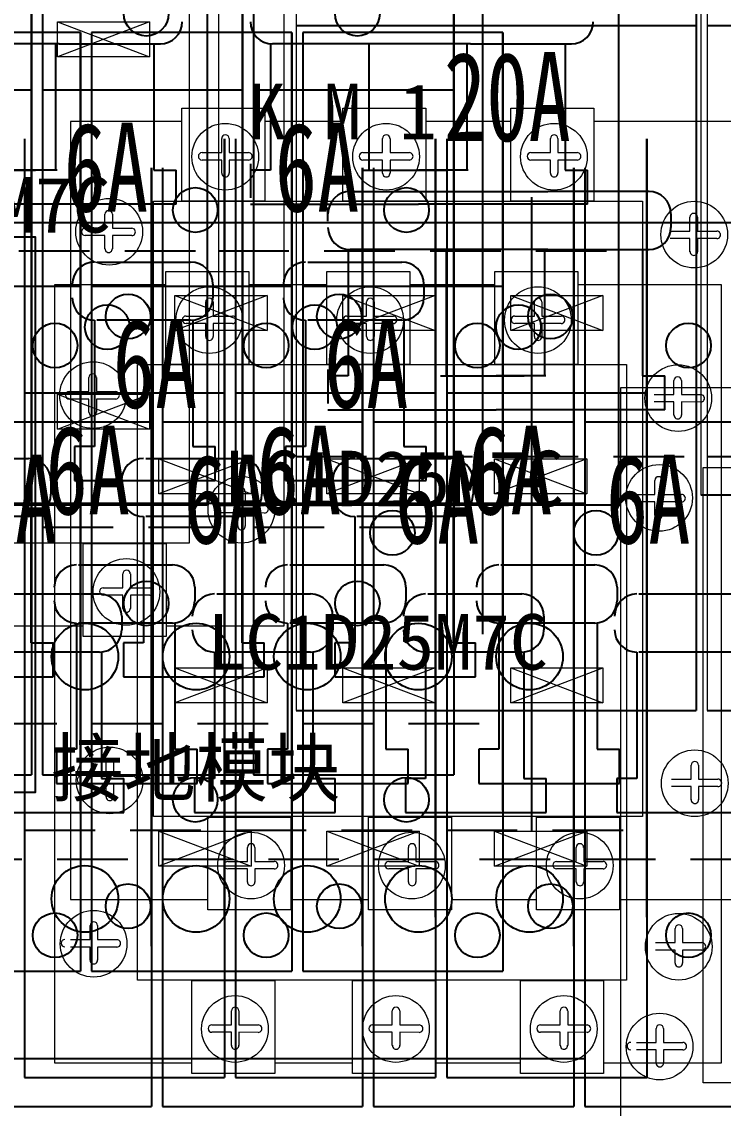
# Model space of a CAD drawing. Extents: x -21176 to 41123, y 80777 to 162275.
# Drawn here: x -17860.8 to -17797.6, y 81952.5 to 82050.2 of the extents above; entities that cross this region are included whole.
import ezdxf

# ---------------------------------------------------------------- set-up
doc = ezdxf.new("R2010")
doc.units = 0
doc.header["$MEASUREMENT"] = 0
doc.linetypes.add('HIDDEN', pattern=[9.525, 6.35, -3.175])
doc.layers.add('TEXT', color=2, linetype='Continuous')
doc.layers.add('细实线层', color=7, linetype='Continuous')
doc.styles.add('ST', font='', dxfattribs={"width": 0.8, "height": 300})
doc.styles.get('ST').set_extended_font_data('SimSun')

msp = doc.modelspace()

# ---------------------------------------------------------------- linework, layer by layer
at = {"color": 0, "lineweight": -2}
for p, q in [((-17844.051, 82091.215), (-17844.051, 82006.785)), ((-17807.051, 82091.215), (-17807.051, 82006.785)), ((-17800.07, 82072.714), (-17800.07, 81988.283)), ((-17819.259, 81995.128), (-17819.259, 82052.128)), ((-17814.839, 81977.464), (-17814.839, 82034.464)), ((-17271.046, 82032.147), (-18201.046, 82032.147))]:
    msp.add_line(p, q, dxfattribs=at)
at = {"linetype": 'Continuous'}
for p, q in [((-17859.881, 81996.936), (-17859.881, 82066.936)), ((-17840.881, 81996.936), (-17840.881, 82066.936)), ((-17821.881, 81996.936), (-17821.881, 82066.936)), ((-17855.46, 81979.272), (-17855.46, 82049.272)), ((-17836.46, 81979.272), (-17836.46, 82049.272)), ((-17817.46, 81979.272), (-17817.46, 82049.272)), ((-17842.506, 81969.691), (-17842.506, 82039.691)), ((-17823.506, 81969.691), (-17823.506, 82039.691)), ((-17804.506, 81969.691), (-17804.506, 82039.691)), ((-17849.083, 81967.078), (-17849.083, 82037.078)), ((-17830.083, 81967.078), (-17830.083, 82037.078)), ((-17811.083, 81967.078), (-17811.083, 82037.078))]:
    msp.add_line(p, q, dxfattribs=at)
for p, q in [((-17859.881, 82066.936), (-17859.881, 82046.936)), ((-17840.881, 82066.936), (-17840.881, 82046.936)), ((-17821.881, 82066.936), (-17821.881, 82046.936)), ((-17855.46, 82049.272), (-17855.46, 82029.272)), ((-17836.46, 82049.272), (-17836.46, 82029.272)), ((-17817.46, 82049.272), (-17817.46, 82029.272)), ((-17859.881, 82039.436), (-17859.881, 82046.436)), ((-17859.881, 82039.436), (-17859.881, 82046.436)), ((-17840.881, 82039.436), (-17840.881, 82046.436)), ((-17840.881, 82039.436), (-17840.881, 82046.436)), ((-17821.881, 82039.436), (-17821.881, 82046.436)), ((-17821.881, 82039.436), (-17821.881, 82046.436)), ((-17842.506, 82039.691), (-17842.506, 82019.691)), ((-17823.506, 82039.691), (-17823.506, 82019.691)), ((-17804.506, 82039.691), (-17804.506, 82019.691)), ((-17849.083, 82037.078), (-17849.083, 82017.078)), ((-17830.083, 82037.078), (-17830.083, 82017.078)), ((-17811.083, 82037.078), (-17811.083, 82017.078)), ((-17855.46, 82021.772), (-17855.46, 82028.772)), ((-17855.46, 82021.772), (-17855.46, 82028.772)), ((-17836.46, 82021.772), (-17836.46, 82028.772)), ((-17836.46, 82021.772), (-17836.46, 82028.772)), ((-17817.46, 82021.772), (-17817.46, 82028.772)), ((-17817.46, 82021.772), (-17817.46, 82028.772)), ((-17842.506, 82012.191), (-17842.506, 82019.191)), ((-17842.506, 82012.191), (-17842.506, 82019.191)), ((-17823.506, 82012.191), (-17823.506, 82019.191)), ((-17823.506, 82012.191), (-17823.506, 82019.191)), ((-17804.506, 82012.191), (-17804.506, 82019.191)), ((-17804.506, 82012.191), (-17804.506, 82019.191)), ((-17849.083, 82009.578), (-17849.083, 82016.578)), ((-17849.083, 82009.578), (-17849.083, 82016.578)), ((-17830.083, 82009.578), (-17830.083, 82016.578)), ((-17830.083, 82009.578), (-17830.083, 82016.578)), ((-17811.083, 82009.578), (-17811.083, 82016.578)), ((-17811.083, 82009.578), (-17811.083, 82016.578)), ((-17856.006, 82012.029), (-17856.006, 82008.965)), ((-17837.006, 82012.029), (-17837.006, 82008.965)), ((-17856.006, 82008.965), (-17843.348, 82008.965)), ((-17837.006, 82008.965), (-17824.348, 82008.965)), ((-17859.881, 82004.436), (-17859.881, 81997.436)), ((-17840.881, 82004.436), (-17840.881, 81997.436)), ((-17821.881, 82004.436), (-17821.881, 81997.436)), ((-17859.881, 81997.436), (-17859.881, 81982.5)), ((-17840.881, 81997.436), (-17840.881, 81982.5)), ((-17821.881, 81997.436), (-17821.881, 81982.5)), ((-17851.585, 81994.366), (-17851.585, 81991.301)), ((-17832.585, 81994.366), (-17832.585, 81991.301)), ((-17870.585, 81991.301), (-17857.928, 81991.301)), ((-17851.585, 81991.301), (-17838.928, 81991.301)), ((-17832.585, 81991.301), (-17819.928, 81991.301)), ((-17855.46, 81986.772), (-17855.46, 81979.772)), ((-17836.46, 81986.772), (-17836.46, 81979.772)), ((-17817.46, 81986.772), (-17817.46, 81979.772)), ((-17857.631, 81984.784), (-17857.631, 81981.72)), ((-17838.631, 81984.784), (-17838.631, 81981.72)), ((-17819.631, 81984.784), (-17819.631, 81981.72)), ((-17845.208, 81982.171), (-17845.208, 81979.107)), ((-17826.208, 81982.171), (-17826.208, 81979.107)), ((-17807.208, 81982.171), (-17807.208, 81979.107)), ((-17857.631, 81981.72), (-17844.973, 81981.72)), ((-17838.631, 81981.72), (-17825.973, 81981.72)), ((-17819.631, 81981.72), (-17806.973, 81981.72)), ((-17864.208, 81979.107), (-17851.55, 81979.107)), ((-17855.46, 81979.772), (-17855.46, 81964.837)), ((-17845.208, 81979.107), (-17832.55, 81979.107)), ((-17836.46, 81979.772), (-17836.46, 81964.837)), ((-17826.208, 81979.107), (-17813.55, 81979.107)), ((-17817.46, 81979.772), (-17817.46, 81964.837)), ((-17807.208, 81979.107), (-17794.55, 81979.107)), ((-17842.506, 81977.191), (-17842.506, 81970.191)), ((-17823.506, 81977.191), (-17823.506, 81970.191)), ((-17804.506, 81977.191), (-17804.506, 81970.191)), ((-17849.083, 81974.578), (-17849.083, 81967.578)), ((-17830.083, 81974.578), (-17830.083, 81967.578)), ((-17811.083, 81974.578), (-17811.083, 81967.578)), ((-17842.506, 81970.191), (-17842.506, 81955.256)), ((-17823.506, 81970.191), (-17823.506, 81955.256)), ((-17804.506, 81970.191), (-17804.506, 81955.256)), ((-17849.083, 81967.578), (-17849.083, 81952.642)), ((-17830.083, 81967.578), (-17830.083, 81952.642)), ((-17811.083, 81967.578), (-17811.083, 81952.642))]:
    msp.add_line(p, q)
at = {"color": 0, "linetype": 'Continuous'}
for p, q in [((-17859.881, 82066.936), (-17859.881, 81996.936)), ((-17858.881, 82066.936), (-17858.881, 81982.5)), ((-17840.881, 82066.936), (-17840.881, 81996.936)), ((-17839.881, 82066.936), (-17839.881, 81982.5)), ((-17821.881, 82066.936), (-17821.881, 81996.936)), ((-17836.07, 82049.886), (-17800.07, 82049.886)), ((-17799.07, 82049.886), (-17763.07, 82049.886)), ((-17855.46, 82049.272), (-17873.46, 82049.272)), ((-17855.46, 82036.272), (-17855.46, 82049.272)), ((-17855.46, 82036.272), (-17855.46, 82049.272)), ((-17855.46, 82049.272), (-17855.46, 81979.272)), ((-17854.46, 82049.272), (-17854.46, 81964.837)), ((-17836.46, 82049.272), (-17854.46, 82049.272)), ((-17836.46, 82036.272), (-17836.46, 82049.272)), ((-17836.46, 82036.272), (-17836.46, 82049.272)), ((-17836.46, 82049.272), (-17836.46, 81979.272)), ((-17835.46, 82049.272), (-17835.46, 81964.837)), ((-17817.46, 82049.272), (-17835.46, 82049.272)), ((-17817.46, 82036.272), (-17817.46, 82049.272)), ((-17817.46, 82036.272), (-17817.46, 82049.272)), ((-17817.46, 82049.272), (-17817.46, 81979.272)), ((-17877.881, 82044.108), (-17859.881, 82044.108)), ((-17858.881, 82044.108), (-17840.881, 82044.108)), ((-17839.881, 82044.108), (-17821.881, 82044.108)), ((-17860.506, 82039.691), (-17860.506, 81955.256)), ((-17842.506, 82026.691), (-17842.506, 82039.691)), ((-17842.506, 82026.691), (-17842.506, 82039.691)), ((-17842.506, 82039.691), (-17842.506, 81969.691)), ((-17841.506, 82039.691), (-17841.506, 81955.256)), ((-17823.506, 82026.691), (-17823.506, 82039.691)), ((-17823.506, 82026.691), (-17823.506, 82039.691)), ((-17823.506, 82039.691), (-17823.506, 81969.691)), ((-17822.506, 82039.691), (-17822.506, 81955.256)), ((-17804.506, 82026.691), (-17804.506, 82039.691)), ((-17804.506, 82026.691), (-17804.506, 82039.691)), ((-17804.506, 82039.691), (-17804.506, 81969.691)), ((-17849.083, 82024.078), (-17849.083, 82037.078)), ((-17849.083, 82024.078), (-17849.083, 82037.078)), ((-17849.083, 82037.078), (-17849.083, 81967.078)), ((-17848.083, 82037.078), (-17848.083, 81952.642)), ((-17830.083, 82024.078), (-17830.083, 82037.078)), ((-17830.083, 82024.078), (-17830.083, 82037.078)), ((-17830.083, 82037.078), (-17830.083, 81967.078)), ((-17829.083, 82037.078), (-17829.083, 81952.642)), ((-17811.083, 82024.078), (-17811.083, 82037.078)), ((-17811.083, 82024.078), (-17811.083, 82037.078)), ((-17811.083, 82037.078), (-17811.083, 81967.078)), ((-17810.083, 82037.078), (-17810.083, 81952.642)), ((-17873.46, 82026.445), (-17855.46, 82026.445)), ((-17854.46, 82026.445), (-17836.46, 82026.445)), ((-17835.46, 82026.445), (-17817.46, 82026.445)), ((-17860.506, 82016.863), (-17842.506, 82016.863)), ((-17841.506, 82016.863), (-17823.506, 82016.863)), ((-17822.506, 82016.863), (-17804.506, 82016.863)), ((-17867.083, 82014.25), (-17849.083, 82014.25)), ((-17848.083, 82014.25), (-17830.083, 82014.25)), ((-17829.083, 82014.25), (-17811.083, 82014.25)), ((-17810.083, 82014.25), (-17792.083, 82014.25)), ((-17799.634, 82007.682), (-17763.634, 82007.682)), ((-17880.051, 82006.785), (-17844.051, 82006.785)), ((-17843.051, 82006.785), (-17807.051, 82006.785)), ((-17836.07, 81988.283), (-17800.07, 81988.283)), ((-17799.07, 81988.283), (-17763.07, 81988.283)), ((-17877.881, 81982.5), (-17859.881, 81982.5)), ((-17858.881, 81982.5), (-17840.881, 81982.5)), ((-17839.881, 81982.5), (-17821.881, 81982.5)), ((-17873.46, 81964.837), (-17855.46, 81964.837)), ((-17854.46, 81964.837), (-17836.46, 81964.837)), ((-17835.46, 81964.837), (-17817.46, 81964.837)), ((-17860.506, 81955.256), (-17842.506, 81955.256)), ((-17841.506, 81955.256), (-17823.506, 81955.256)), ((-17822.506, 81955.256), (-17804.506, 81955.256)), ((-17867.083, 81952.642), (-17849.083, 81952.642)), ((-17848.083, 81952.642), (-17830.083, 81952.642)), ((-17829.083, 81952.642), (-17811.083, 81952.642)), ((-17810.083, 81952.642), (-17792.083, 81952.642))]:
    msp.add_line(p, q, dxfattribs=at)
at = {"lineweight": 0}
for p, q in [((-17857.545, 82050.233), (-17849.241, 82047.072)), ((-17849.241, 82050.233), (-17857.545, 82047.072)), ((-17846.965, 82025.619), (-17838.66, 82022.459)), ((-17838.66, 82025.619), (-17846.965, 82022.459)), ((-17831.859, 82025.619), (-17823.554, 82022.459)), ((-17823.554, 82025.619), (-17831.859, 82022.459)), ((-17816.752, 82025.619), (-17808.448, 82022.459)), ((-17808.448, 82025.619), (-17816.752, 82022.459)), ((-17857.545, 82016.733), (-17849.241, 82013.572)), ((-17857.545, 82013.572), (-17849.241, 82016.733)), ((-17848.406, 82010.917), (-17840.101, 82007.757)), ((-17840.101, 82010.917), (-17848.406, 82007.757)), ((-17833.3, 82010.917), (-17824.995, 82007.757)), ((-17824.995, 82010.917), (-17833.3, 82007.757)), ((-17818.194, 82010.917), (-17809.889, 82007.757)), ((-17809.889, 82010.917), (-17818.194, 82007.757)), ((-17846.965, 81992.119), (-17838.66, 81988.958)), ((-17838.66, 81992.119), (-17846.965, 81988.958)), ((-17831.859, 81992.119), (-17823.554, 81988.958)), ((-17823.554, 81992.119), (-17831.859, 81988.958)), ((-17816.752, 81992.119), (-17808.448, 81988.958)), ((-17816.752, 81988.958), (-17808.448, 81992.119)), ((-17848.406, 81977.417), (-17840.101, 81974.256)), ((-17840.101, 81977.417), (-17848.406, 81974.256)), ((-17833.3, 81977.417), (-17824.995, 81974.256)), ((-17824.995, 81977.417), (-17833.3, 81974.256)), ((-17818.194, 81977.417), (-17809.889, 81974.256)), ((-17818.194, 81974.256), (-17809.889, 81977.417))]:
    msp.add_line(p, q, dxfattribs=at)
at = {"color": 0}
for p, q in [((-17857.378, 82048.235), (-17875.176, 82048.235)), ((-17857.702, 82048.235), (-17857.702, 82036.879)), ((-17857.378, 82048.235), (-17848.277, 82048.235)), ((-17848.86, 82048.235), (-17848.86, 82036.879)), ((-17838.372, 82048.235), (-17838.372, 82036.879)), ((-17820.378, 82048.235), (-17838.176, 82048.235)), ((-17829.529, 82048.235), (-17829.529, 82036.879)), ((-17820.702, 82048.235), (-17820.702, 82036.879)), ((-17820.378, 82048.235), (-17811.277, 82048.235)), ((-17811.86, 82048.235), (-17811.86, 82036.879)), ((-17867.061, 82036.879), (-17859.507, 82036.879)), ((-17857.573, 82036.879), (-17862.051, 82036.879)), ((-17857.702, 82036.879), (-17859.507, 82036.879)), ((-17848.86, 82036.879), (-17846.849, 82036.879)), ((-17840.176, 82037.444), (-17840.176, 82034.379)), ((-17838.372, 82036.879), (-17840.176, 82036.879)), ((-17830.061, 82036.879), (-17822.507, 82036.879)), ((-17829.529, 82036.879), (-17825.051, 82036.879)), ((-17820.573, 82036.879), (-17825.051, 82036.879)), ((-17820.702, 82036.879), (-17822.507, 82036.879)), ((-17811.86, 82036.879), (-17809.849, 82036.879)), ((-17831.195, 82034.96), (-17813.396, 82034.96)), ((-17804.295, 82034.96), (-17813.396, 82034.96)), ((-17846.849, 82033.814), (-17862.051, 82033.814)), ((-17840.176, 82033.814), (-17825.051, 82033.814)), ((-17809.849, 82033.814), (-17825.051, 82033.814)), ((-17833.195, 82032.298), (-17833.195, 82033.525)), ((-17802.335, 82032.961), (-17802.335, 82031.733)), ((-17831.39, 82029.733), (-17831.39, 82018.377)), ((-17813.396, 82029.733), (-17831.195, 82029.733)), ((-17822.548, 82029.733), (-17822.548, 82018.377)), ((-17813.721, 82029.733), (-17813.721, 82018.377)), ((-17813.396, 82029.733), (-17804.295, 82029.733)), ((-17804.879, 82029.733), (-17804.879, 82018.377)), ((-17854.006, 82028.613), (-17845.554, 82028.613)), ((-17835.006, 82028.613), (-17826.554, 82028.613)), ((-17843.554, 82026.613), (-17843.554, 82025.385)), ((-17824.554, 82026.613), (-17824.554, 82025.385)), ((-17854.201, 82023.385), (-17854.201, 82012.029)), ((-17845.554, 82023.385), (-17854.006, 82023.385)), ((-17845.359, 82023.385), (-17845.359, 82012.029)), ((-17835.201, 82023.385), (-17835.201, 82012.029)), ((-17826.554, 82023.385), (-17835.006, 82023.385)), ((-17826.359, 82023.385), (-17826.359, 82012.029)), ((-17833.195, 82018.942), (-17833.195, 82015.878)), ((-17831.39, 82018.377), (-17833.195, 82018.377)), ((-17823.08, 82018.377), (-17815.525, 82018.377)), ((-17822.548, 82018.377), (-17818.07, 82018.377)), ((-17813.592, 82018.377), (-17818.07, 82018.377)), ((-17813.721, 82018.377), (-17815.525, 82018.377)), ((-17804.879, 82018.377), (-17802.868, 82018.377)), ((-17833.195, 82015.313), (-17818.07, 82015.313)), ((-17802.868, 82015.313), (-17818.07, 82015.313)), ((-17854.201, 82012.029), (-17856.006, 82012.029)), ((-17845.359, 82012.029), (-17843.348, 82012.029)), ((-17835.201, 82012.029), (-17837.006, 82012.029)), ((-17826.359, 82012.029), (-17824.348, 82012.029)), ((-17868.585, 82010.949), (-17860.134, 82010.949)), ((-17849.585, 82010.949), (-17841.134, 82010.949)), ((-17830.585, 82010.949), (-17822.134, 82010.949)), ((-17858.134, 82008.949), (-17858.134, 82007.722)), ((-17839.134, 82008.949), (-17839.134, 82007.722)), ((-17820.134, 82008.949), (-17820.134, 82007.722)), ((-17860.134, 82005.722), (-17868.585, 82005.722)), ((-17859.939, 82005.722), (-17859.939, 81994.366)), ((-17849.781, 82005.722), (-17849.781, 81994.366)), ((-17841.134, 82005.722), (-17849.585, 82005.722)), ((-17840.939, 82005.722), (-17840.939, 81994.366)), ((-17830.781, 82005.722), (-17830.781, 81994.366)), ((-17822.134, 82005.722), (-17830.585, 82005.722)), ((-17821.939, 82005.722), (-17821.939, 81994.366)), ((-17855.631, 82001.368), (-17847.18, 82001.368)), ((-17836.631, 82001.368), (-17828.18, 82001.368)), ((-17817.631, 82001.368), (-17809.18, 82001.368)), ((-17862.208, 81998.755), (-17853.757, 81998.755)), ((-17845.18, 81999.368), (-17845.18, 81998.14)), ((-17843.208, 81998.755), (-17834.757, 81998.755)), ((-17826.18, 81999.368), (-17826.18, 81998.14)), ((-17824.208, 81998.755), (-17815.757, 81998.755)), ((-17807.18, 81999.368), (-17807.18, 81998.14)), ((-17805.208, 81998.755), (-17796.757, 81998.755)), ((-17851.757, 81996.755), (-17851.757, 81995.527)), ((-17832.757, 81996.755), (-17832.757, 81995.527)), ((-17813.757, 81996.755), (-17813.757, 81995.527)), ((-17855.826, 81996.14), (-17855.826, 81984.784)), ((-17847.18, 81996.14), (-17855.631, 81996.14)), ((-17846.984, 81996.14), (-17846.984, 81984.784)), ((-17836.826, 81996.14), (-17836.826, 81984.784)), ((-17828.18, 81996.14), (-17836.631, 81996.14)), ((-17827.984, 81996.14), (-17827.984, 81984.784)), ((-17817.826, 81996.14), (-17817.826, 81984.784)), ((-17809.18, 81996.14), (-17817.631, 81996.14)), ((-17808.984, 81996.14), (-17808.984, 81984.784)), ((-17859.939, 81994.366), (-17857.928, 81994.366)), ((-17849.781, 81994.366), (-17851.585, 81994.366)), ((-17840.939, 81994.366), (-17838.928, 81994.366)), ((-17830.781, 81994.366), (-17832.585, 81994.366)), ((-17821.939, 81994.366), (-17819.928, 81994.366)), ((-17853.757, 81993.527), (-17862.208, 81993.527)), ((-17853.561, 81993.527), (-17853.561, 81982.171)), ((-17843.403, 81993.527), (-17843.403, 81982.171)), ((-17834.757, 81993.527), (-17843.208, 81993.527)), ((-17834.561, 81993.527), (-17834.561, 81982.171)), ((-17824.403, 81993.527), (-17824.403, 81982.171)), ((-17815.757, 81993.527), (-17824.208, 81993.527)), ((-17815.561, 81993.527), (-17815.561, 81982.171)), ((-17805.403, 81993.527), (-17805.403, 81982.171)), ((-17796.757, 81993.527), (-17805.208, 81993.527)), ((-17855.826, 81984.784), (-17857.631, 81984.784)), ((-17846.984, 81984.784), (-17844.973, 81984.784)), ((-17836.826, 81984.784), (-17838.631, 81984.784)), ((-17827.984, 81984.784), (-17825.973, 81984.784)), ((-17817.826, 81984.784), (-17819.631, 81984.784)), ((-17808.984, 81984.784), (-17806.973, 81984.784)), ((-17853.561, 81982.171), (-17851.55, 81982.171)), ((-17843.403, 81982.171), (-17845.208, 81982.171)), ((-17834.561, 81982.171), (-17832.55, 81982.171)), ((-17824.403, 81982.171), (-17826.208, 81982.171)), ((-17815.561, 81982.171), (-17813.55, 81982.171)), ((-17805.403, 81982.171), (-17807.208, 81982.171))]:
    msp.add_line(p, q, dxfattribs=at)
at = {"color": 0, "linetype": 'HIDDEN'}
for p, q in [((-17880.051, 82029.612), (-17844.051, 82029.612)), ((-17843.051, 82029.612), (-17807.051, 82029.612)), ((-17836.07, 82011.111), (-17800.07, 82011.111)), ((-17799.07, 82011.111), (-17763.07, 82011.111))]:
    msp.add_line(p, q, dxfattribs=at)
at = {"linetype": 'HIDDEN'}
for p, q in [((-17877.881, 82004.763), (-17859.881, 82004.763)), ((-17858.881, 82004.763), (-17840.881, 82004.763)), ((-17839.881, 82004.763), (-17821.881, 82004.763)), ((-17873.46, 81987.099), (-17855.46, 81987.099)), ((-17854.46, 81987.099), (-17836.46, 81987.099)), ((-17835.46, 81987.099), (-17817.46, 81987.099)), ((-17860.506, 81977.518), (-17842.506, 81977.518)), ((-17841.506, 81977.518), (-17823.506, 81977.518)), ((-17822.506, 81977.518), (-17804.506, 81977.518)), ((-17867.083, 81974.905), (-17849.083, 81974.905)), ((-17848.083, 81974.905), (-17830.083, 81974.905)), ((-17829.083, 81974.905), (-17811.083, 81974.905)), ((-17810.083, 81974.905), (-17792.083, 81974.905))]:
    msp.add_line(p, q, dxfattribs=at)
at = {"lineweight": 0}
for points in [[(-17847.754, 81995.882), (-17837.14, 81995.882), (-17837.14, 82065.882), (-17850.074, 82065.882)], [(-17846.333, 82041.268), (-17856.347, 82041.268), (-17856.347, 81971.268), (-17844.013, 81971.268)], [(-17831.859, 82041.268), (-17838.863, 82041.268)], [(-17816.751, 82041.268), (-17824.389, 82041.268)], [(-17806.961, 81971.268), (-17796.347, 81971.268), (-17796.347, 82041.268), (-17809.281, 82041.268)], [(-17842.756, 82038.463), (-17842.756, 82039.726)], [(-17842.088, 82039.726), (-17842.084, 82039.726), (-17842.084, 82038.463)], [(-17828.282, 82038.463), (-17828.282, 82039.726)], [(-17827.614, 82039.726), (-17827.61, 82039.726), (-17827.61, 82038.463)], [(-17813.174, 82038.463), (-17813.174, 82039.726)], [(-17812.506, 82039.726), (-17812.502, 82039.726), (-17812.502, 82038.463)], [(-17844.524, 82038.463), (-17842.756, 82038.463)], [(-17842.756, 82037.794), (-17844.524, 82037.795)], [(-17842.752, 82036.608), (-17842.756, 82036.608), (-17842.756, 82037.794)], [(-17842.084, 82038.463), (-17840.344, 82038.463), (-17840.344, 82038.459)], [(-17840.344, 82037.791), (-17842.084, 82037.793)], [(-17842.084, 82037.793), (-17842.084, 82036.608)], [(-17830.05, 82038.463), (-17828.282, 82038.463)], [(-17828.282, 82037.794), (-17830.05, 82037.795)], [(-17828.278, 82036.608), (-17828.282, 82036.608), (-17828.282, 82037.794)], [(-17827.61, 82038.463), (-17825.869, 82038.463), (-17825.869, 82038.459)], [(-17825.869, 82037.791), (-17827.61, 82037.793)], [(-17827.61, 82037.793), (-17827.61, 82036.608)], [(-17814.942, 82038.463), (-17813.174, 82038.463)], [(-17813.174, 82037.794), (-17814.942, 82037.795)], [(-17813.17, 82036.608), (-17813.174, 82036.608), (-17813.174, 82037.794)], [(-17812.502, 82038.463), (-17810.762, 82038.463), (-17810.762, 82038.459)], [(-17810.762, 82037.791), (-17812.502, 82037.793)], [(-17812.502, 82037.793), (-17812.502, 82036.608)], [(-17853.264, 82031.664), (-17853.264, 82032.927)], [(-17852.596, 82032.927), (-17852.592, 82032.927), (-17852.592, 82031.664)], [(-17800.619, 82031.4), (-17800.619, 82032.663)], [(-17799.952, 82032.663), (-17799.948, 82032.663), (-17799.948, 82031.4)], [(-17855.032, 82031.664), (-17853.264, 82031.664)], [(-17853.264, 82030.994), (-17855.032, 82030.996)], [(-17853.26, 82029.809), (-17853.264, 82029.809), (-17853.264, 82030.994)], [(-17852.592, 82031.664), (-17850.852, 82031.664), (-17850.852, 82031.66)], [(-17850.852, 82030.992), (-17852.592, 82030.994)], [(-17852.592, 82030.994), (-17852.592, 82029.809)], [(-17802.388, 82031.4), (-17800.619, 82031.4)], [(-17799.948, 82031.4), (-17798.207, 82031.4), (-17798.207, 82031.396)], [(-17800.619, 82030.731), (-17802.388, 82030.732)], [(-17800.616, 82029.545), (-17800.619, 82029.545), (-17800.619, 82030.731)], [(-17798.207, 82030.728), (-17799.948, 82030.73)], [(-17799.948, 82030.73), (-17799.948, 82029.545)], [(-17847.774, 82026.566), (-17857.788, 82026.566), (-17857.788, 81956.566), (-17845.455, 81956.566)], [(-17833.3, 82026.566), (-17840.304, 82026.566)], [(-17818.192, 82026.566), (-17825.83, 82026.566)], [(-17808.403, 81956.566), (-17797.788, 81956.566), (-17797.788, 82026.566), (-17810.722, 82026.566)], [(-17844.197, 82023.761), (-17844.197, 82025.024)], [(-17843.529, 82025.024), (-17843.525, 82025.024), (-17843.525, 82023.761)], [(-17829.723, 82023.761), (-17829.723, 82025.024)], [(-17829.055, 82025.024), (-17829.051, 82025.024), (-17829.051, 82023.761)], [(-17814.615, 82023.761), (-17814.615, 82025.024)], [(-17813.947, 82025.024), (-17813.943, 82025.024), (-17813.943, 82023.761)], [(-17845.966, 82023.761), (-17844.197, 82023.761)], [(-17844.197, 82023.092), (-17845.966, 82023.093)], [(-17844.193, 82021.906), (-17844.197, 82021.906), (-17844.197, 82023.092)], [(-17843.525, 82023.761), (-17841.785, 82023.761), (-17841.785, 82023.757)], [(-17841.785, 82023.089), (-17843.525, 82023.091)], [(-17843.525, 82023.091), (-17843.525, 82021.906)], [(-17831.491, 82023.761), (-17829.723, 82023.761)], [(-17829.723, 82023.092), (-17831.491, 82023.093)], [(-17829.719, 82021.906), (-17829.723, 82021.906), (-17829.723, 82023.092)], [(-17829.051, 82023.761), (-17827.31, 82023.761), (-17827.31, 82023.757)], [(-17827.31, 82023.089), (-17829.051, 82023.091)], [(-17829.051, 82023.091), (-17829.051, 82021.906)], [(-17816.383, 82023.761), (-17814.615, 82023.761)], [(-17814.615, 82023.092), (-17816.383, 82023.093)], [(-17814.611, 82021.906), (-17814.615, 82021.906), (-17814.615, 82023.092)], [(-17813.943, 82023.761), (-17812.203, 82023.761), (-17812.203, 82023.757)], [(-17812.203, 82023.089), (-17813.943, 82023.091)], [(-17813.943, 82023.091), (-17813.943, 82021.906)], [(-17854.705, 82016.962), (-17854.705, 82018.225)], [(-17854.037, 82018.225), (-17854.033, 82018.225), (-17854.033, 82016.962)], [(-17796.848, 82017.315), (-17806.862, 82017.315), (-17806.862, 81947.315), (-17794.529, 81947.315)], [(-17802.061, 82016.698), (-17802.061, 82017.961)], [(-17801.393, 82017.961), (-17801.389, 82017.961), (-17801.389, 82016.698)], [(-17856.474, 82016.962), (-17854.705, 82016.962)], [(-17854.705, 82016.292), (-17856.474, 82016.294)], [(-17854.701, 82015.107), (-17854.705, 82015.107), (-17854.705, 82016.292)], [(-17854.033, 82016.962), (-17852.293, 82016.962), (-17852.293, 82016.958)], [(-17852.293, 82016.29), (-17854.033, 82016.292)], [(-17854.033, 82016.292), (-17854.033, 82015.107)], [(-17803.829, 82016.698), (-17802.061, 82016.698)], [(-17801.389, 82016.698), (-17799.648, 82016.698), (-17799.648, 82016.694)], [(-17802.061, 82016.029), (-17803.829, 82016.03)], [(-17802.057, 82014.843), (-17802.061, 82014.843), (-17802.061, 82016.029)], [(-17799.648, 82016.026), (-17801.389, 82016.028)], [(-17801.389, 82016.028), (-17801.389, 82014.843)], [(-17803.779, 82007.711), (-17803.779, 82008.974)], [(-17803.112, 82008.974), (-17803.108, 82008.974), (-17803.108, 82007.711)], [(-17841.304, 82006.711), (-17841.304, 82007.974)], [(-17840.636, 82007.974), (-17840.632, 82007.974), (-17840.632, 82006.711)], [(-17805.548, 82007.711), (-17803.779, 82007.711)], [(-17803.108, 82007.711), (-17801.367, 82007.711), (-17801.367, 82007.707)], [(-17843.073, 82006.711), (-17841.304, 82006.711)], [(-17840.632, 82006.711), (-17838.892, 82006.711), (-17838.892, 82006.707)], [(-17803.779, 82007.041), (-17805.548, 82007.043)], [(-17803.775, 82005.856), (-17803.779, 82005.856), (-17803.779, 82007.041)], [(-17801.367, 82007.039), (-17803.108, 82007.041)], [(-17803.108, 82007.041), (-17803.108, 82005.856)], [(-17841.304, 82006.041), (-17843.073, 82006.043)], [(-17841.3, 82004.856), (-17841.304, 82004.856), (-17841.304, 82006.041)], [(-17838.892, 82006.039), (-17840.632, 82006.041)], [(-17840.632, 82006.041), (-17840.632, 82004.856)], [(-17851.647, 81999.308), (-17851.647, 82000.571)], [(-17850.979, 82000.571), (-17850.975, 82000.571), (-17850.975, 81999.308)], [(-17853.416, 81999.308), (-17851.647, 81999.308)], [(-17851.647, 81998.639), (-17853.416, 81998.641)], [(-17851.643, 81997.454), (-17851.647, 81997.454), (-17851.647, 81998.639)], [(-17850.975, 81999.308), (-17849.235, 81999.308), (-17849.235, 81999.305)], [(-17849.235, 81998.637), (-17850.975, 81998.638)], [(-17850.975, 81998.638), (-17850.975, 81997.454)], [(-17862.862, 81995.882), (-17855.224, 81995.882)], [(-17853.156, 81982.361), (-17853.156, 81983.624)], [(-17852.488, 81983.624), (-17852.484, 81983.624), (-17852.484, 81982.361)], [(-17800.511, 81982.097), (-17800.511, 81983.36)], [(-17799.843, 81983.36), (-17799.839, 81983.36), (-17799.839, 81982.097)], [(-17854.924, 81982.361), (-17853.156, 81982.361)], [(-17852.484, 81982.361), (-17850.743, 81982.361), (-17850.743, 81982.357)], [(-17802.28, 81982.097), (-17800.511, 81982.097)], [(-17799.839, 81982.097), (-17798.099, 81982.097), (-17798.099, 81982.093)], [(-17853.156, 81981.691), (-17854.924, 81981.693)], [(-17853.152, 81980.506), (-17853.156, 81980.506), (-17853.156, 81981.691)], [(-17850.743, 81981.689), (-17852.484, 81981.691)], [(-17852.484, 81981.691), (-17852.484, 81980.506)], [(-17800.511, 81981.428), (-17802.28, 81981.429)], [(-17800.507, 81980.242), (-17800.511, 81980.242), (-17800.511, 81981.428)], [(-17798.099, 81981.425), (-17799.839, 81981.427)], [(-17799.839, 81981.427), (-17799.839, 81980.242)], [(-17840.436, 81974.695), (-17840.436, 81975.958)], [(-17839.769, 81975.958), (-17839.765, 81975.958), (-17839.765, 81974.695)], [(-17825.962, 81974.695), (-17825.962, 81975.958)], [(-17825.294, 81975.958), (-17825.29, 81975.958), (-17825.29, 81974.695)], [(-17810.854, 81974.695), (-17810.854, 81975.958)], [(-17810.186, 81975.958), (-17810.182, 81975.958), (-17810.182, 81974.695)], [(-17842.205, 81974.695), (-17840.436, 81974.695)], [(-17839.765, 81974.695), (-17838.024, 81974.695), (-17838.024, 81974.691)], [(-17827.73, 81974.695), (-17825.962, 81974.695)], [(-17825.29, 81974.695), (-17823.55, 81974.695), (-17823.55, 81974.691)], [(-17812.623, 81974.695), (-17810.854, 81974.695)], [(-17810.182, 81974.695), (-17808.442, 81974.695), (-17808.442, 81974.691)], [(-17840.436, 81974.025), (-17842.205, 81974.027)], [(-17840.432, 81972.84), (-17840.436, 81972.84), (-17840.436, 81974.025)], [(-17838.024, 81974.023), (-17839.765, 81974.025)], [(-17839.765, 81974.025), (-17839.765, 81972.84)], [(-17825.962, 81974.025), (-17827.73, 81974.027)], [(-17825.958, 81972.84), (-17825.962, 81972.84), (-17825.962, 81974.025)], [(-17823.55, 81974.023), (-17825.29, 81974.025)], [(-17825.29, 81974.025), (-17825.29, 81972.84)], [(-17810.854, 81974.025), (-17812.623, 81974.027)], [(-17810.85, 81972.84), (-17810.854, 81972.84), (-17810.854, 81974.025)], [(-17808.442, 81974.023), (-17810.182, 81974.025)], [(-17810.182, 81974.025), (-17810.182, 81972.84)], [(-17836.544, 81971.268), (-17829.539, 81971.268)], [(-17822.069, 81971.268), (-17814.431, 81971.268)], [(-17854.597, 81967.659), (-17854.597, 81968.922)], [(-17853.929, 81968.922), (-17853.925, 81968.922), (-17853.925, 81967.659)], [(-17801.952, 81967.395), (-17801.952, 81968.658)], [(-17801.285, 81968.658), (-17801.281, 81968.658), (-17801.281, 81967.395)], [(-17856.365, 81967.659), (-17854.597, 81967.659)], [(-17853.925, 81967.659), (-17852.185, 81967.659), (-17852.185, 81967.655)], [(-17803.721, 81967.395), (-17801.952, 81967.395)], [(-17801.281, 81967.395), (-17799.54, 81967.395), (-17799.54, 81967.391)], [(-17854.597, 81966.989), (-17856.365, 81966.991)], [(-17854.593, 81965.804), (-17854.597, 81965.804), (-17854.597, 81966.989)], [(-17852.185, 81966.987), (-17853.925, 81966.989)], [(-17853.925, 81966.989), (-17853.925, 81965.804)], [(-17801.952, 81966.726), (-17803.721, 81966.727)], [(-17801.948, 81965.54), (-17801.952, 81965.54), (-17801.952, 81966.726)], [(-17799.54, 81966.723), (-17801.281, 81966.725)], [(-17801.281, 81966.725), (-17801.281, 81965.54)], [(-17841.878, 81959.993), (-17841.878, 81961.256)], [(-17841.21, 81961.256), (-17841.206, 81961.256), (-17841.206, 81959.993)], [(-17827.403, 81959.993), (-17827.403, 81961.256)], [(-17826.735, 81961.256), (-17826.731, 81961.256), (-17826.731, 81959.993)], [(-17812.295, 81959.993), (-17812.295, 81961.256)], [(-17811.628, 81961.256), (-17811.624, 81961.256), (-17811.624, 81959.993)], [(-17843.646, 81959.993), (-17841.878, 81959.993)], [(-17841.206, 81959.993), (-17839.465, 81959.993), (-17839.465, 81959.989)], [(-17829.172, 81959.993), (-17827.403, 81959.993)], [(-17826.731, 81959.993), (-17824.991, 81959.993), (-17824.991, 81959.989)], [(-17814.064, 81959.993), (-17812.295, 81959.993)], [(-17811.624, 81959.993), (-17809.883, 81959.993), (-17809.883, 81959.989)], [(-17803.671, 81958.408), (-17803.671, 81959.671)], [(-17803.003, 81959.671), (-17802.999, 81959.671), (-17802.999, 81958.408)], [(-17841.878, 81959.323), (-17843.646, 81959.325)], [(-17841.874, 81958.138), (-17841.878, 81958.138), (-17841.878, 81959.323)], [(-17839.465, 81959.321), (-17841.206, 81959.323)], [(-17841.206, 81959.323), (-17841.206, 81958.138)], [(-17827.403, 81959.323), (-17829.172, 81959.325)], [(-17827.399, 81958.138), (-17827.403, 81958.138), (-17827.403, 81959.323)], [(-17824.991, 81959.321), (-17826.731, 81959.323)], [(-17826.731, 81959.323), (-17826.731, 81958.138)], [(-17812.295, 81959.323), (-17814.064, 81959.325)], [(-17812.291, 81958.138), (-17812.295, 81958.138), (-17812.295, 81959.323)], [(-17809.883, 81959.321), (-17811.624, 81959.323)], [(-17811.624, 81959.323), (-17811.624, 81958.138)], [(-17805.439, 81958.408), (-17803.671, 81958.408)], [(-17803.671, 81957.738), (-17805.439, 81957.74)], [(-17803.667, 81956.553), (-17803.671, 81956.553), (-17803.671, 81957.738)], [(-17802.999, 81958.408), (-17801.259, 81958.408), (-17801.259, 81958.404)], [(-17801.259, 81957.736), (-17802.999, 81957.738)], [(-17802.999, 81957.738), (-17802.999, 81956.553)], [(-17837.985, 81956.566), (-17830.98, 81956.566)], [(-17823.51, 81956.566), (-17815.872, 81956.566)]]:
    msp.add_lwpolyline(points, dxfattribs=at)
for points in [[(-17889.696, 82058.711), (-17845.691, 82058.711), (-17845.691, 82003.34), (-17889.696, 82003.34)], [(-17857.545, 82050.233), (-17849.241, 82050.233), (-17849.241, 82047.072), (-17857.545, 82047.072)], [(-17846.333, 82042.459), (-17838.863, 82042.459), (-17838.863, 82034.097), (-17846.333, 82034.097)], [(-17831.859, 82042.459), (-17824.389, 82042.459), (-17824.389, 82034.097), (-17831.859, 82034.097)], [(-17816.751, 82042.459), (-17809.281, 82042.459), (-17809.281, 82034.097), (-17816.751, 82034.097)], [(-17848.903, 82034.097), (-17804.898, 82034.097), (-17804.898, 81978.726), (-17848.903, 81978.726)], [(-17847.774, 82027.757), (-17840.304, 82027.757), (-17840.304, 82019.395), (-17847.774, 82019.395)], [(-17833.3, 82027.757), (-17825.83, 82027.757), (-17825.83, 82019.395), (-17833.3, 82019.395)], [(-17818.192, 82027.757), (-17810.722, 82027.757), (-17810.722, 82019.395), (-17818.192, 82019.395)], [(-17846.965, 82025.619), (-17838.66, 82025.619), (-17838.66, 82022.459), (-17846.965, 82022.459)], [(-17831.859, 82025.619), (-17823.554, 82025.619), (-17823.554, 82022.459), (-17831.859, 82022.459)], [(-17816.752, 82025.619), (-17808.448, 82025.619), (-17808.448, 82022.459), (-17816.752, 82022.459)], [(-17850.344, 82019.395), (-17806.339, 82019.395), (-17806.339, 81964.024), (-17850.344, 81964.024)], [(-17857.545, 82016.733), (-17849.241, 82016.733), (-17849.241, 82013.572), (-17857.545, 82013.572)], [(-17848.406, 82010.917), (-17840.101, 82010.917), (-17840.101, 82007.757), (-17848.406, 82007.757)], [(-17833.3, 82010.917), (-17824.995, 82010.917), (-17824.995, 82007.757), (-17833.3, 82007.757)], [(-17818.194, 82010.917), (-17809.889, 82010.917), (-17809.889, 82007.757), (-17818.194, 82007.757)], [(-17799.418, 82010.144), (-17755.413, 82010.144), (-17755.413, 81954.773), (-17799.418, 81954.773)], [(-17855.224, 82003.304), (-17847.754, 82003.304), (-17847.754, 81994.942), (-17855.224, 81994.942)], [(-17846.965, 81992.119), (-17838.66, 81992.119), (-17838.66, 81988.958), (-17846.965, 81988.958)], [(-17831.859, 81992.119), (-17823.554, 81992.119), (-17823.554, 81988.958), (-17831.859, 81988.958)], [(-17816.752, 81992.119), (-17808.448, 81992.119), (-17808.448, 81988.958), (-17816.752, 81988.958)], [(-17844.013, 81978.69), (-17836.544, 81978.69), (-17836.544, 81970.329), (-17844.013, 81970.329)], [(-17829.539, 81978.69), (-17822.069, 81978.69), (-17822.069, 81970.329), (-17829.539, 81970.329)], [(-17814.431, 81978.69), (-17806.961, 81978.69), (-17806.961, 81970.329), (-17814.431, 81970.329)], [(-17848.406, 81977.417), (-17840.101, 81977.417), (-17840.101, 81974.256), (-17848.406, 81974.256)], [(-17833.3, 81977.417), (-17824.995, 81977.417), (-17824.995, 81974.256), (-17833.3, 81974.256)], [(-17818.194, 81977.417), (-17809.889, 81977.417), (-17809.889, 81974.256), (-17818.194, 81974.256)], [(-17845.455, 81963.988), (-17837.985, 81963.988), (-17837.985, 81955.627), (-17845.455, 81955.627)], [(-17830.98, 81963.988), (-17823.51, 81963.988), (-17823.51, 81955.627), (-17830.98, 81955.627)], [(-17815.872, 81963.988), (-17808.403, 81963.988), (-17808.403, 81955.627), (-17815.872, 81955.627)]]:
    msp.add_lwpolyline(points, close=True, dxfattribs=at)
for points in [[(-17919.553, 82030.884), (-17859.553, 82030.884), (-17859.553, 81980.884), (-17919.553, 81980.884)], [(-17870.069, 82006.931), (-17810.069, 82006.931), (-17810.069, 81956.931), (-17870.069, 81956.931)]]:
    msp.add_lwpolyline(points, close=True)
at = {"color": 0, "linetype": 'Continuous'}
for centre in [(-17849.55, 82050.961), (-17830.55, 82050.961), (-17845.13, 82033.298), (-17826.13, 82033.298), (-17851.175, 82023.717), (-17832.175, 82023.717), (-17813.175, 82023.717), (-17853.051, 82022.759), (-17834.382, 82022.759), (-17816.051, 82022.759), (-17857.752, 82021.104), (-17838.752, 82021.104), (-17819.752, 82021.104), (-17800.752, 82021.104), (-17827.4, 82004.257), (-17809.07, 82004.257), (-17849.55, 81997.91), (-17830.55, 81997.91), (-17845.13, 81980.246), (-17826.13, 81980.246), (-17851.175, 81970.665), (-17832.175, 81970.665), (-17813.175, 81970.665), (-17857.752, 81968.052), (-17838.752, 81968.052), (-17819.752, 81968.052), (-17800.752, 81968.052)]:
    msp.add_circle(centre, 2.01, dxfattribs=at)
at = {"lineweight": 0}
for centre in [(-17842.438, 82038.092), (-17827.964, 82038.092), (-17812.856, 82038.092), (-17852.882, 82031.344), (-17800.238, 82031.081), (-17843.879, 82023.39), (-17829.405, 82023.39), (-17814.297, 82023.39), (-17854.323, 82016.642), (-17801.679, 82016.379), (-17803.397, 82007.392), (-17840.986, 82006.34), (-17851.329, 81998.937), (-17852.838, 81981.99), (-17800.193, 81981.726), (-17840.118, 81974.324), (-17825.644, 81974.324), (-17810.536, 81974.324), (-17854.279, 81967.288), (-17801.635, 81967.024), (-17841.56, 81959.622), (-17827.085, 81959.622), (-17811.977, 81959.622), (-17803.353, 81958.037)]:
    msp.add_circle(centre, 3, dxfattribs=at)
for centre in [(-17855.059, 81993.123), (-17845.059, 81993.123), (-17835.059, 81993.123), (-17825.059, 81993.123), (-17815.059, 81993.123), (-17855.059, 81971.325), (-17845.059, 81971.325), (-17835.059, 81971.325), (-17825.059, 81971.325), (-17815.059, 81971.325)]:
    msp.add_circle(centre, 3)
at = {"color": 0}
for centre, start, end in [((-17848.316, 82050.235), 270, 0), ((-17838.176, 82050.235), 180, 270), ((-17811.316, 82050.235), 270, 0), ((-17831.195, 82032.96), 90, 180), ((-17804.335, 82032.961), 0, 90), ((-17831.195, 82031.733), 180, 270), ((-17804.335, 82031.733), 270, 0), ((-17854.201, 82026.613), 90, 180), ((-17845.554, 82026.613), 0, 90), ((-17835.201, 82026.613), 90, 180), ((-17826.554, 82026.613), 0, 90), ((-17854.201, 82025.385), 180, 270), ((-17845.554, 82025.385), 270, 0), ((-17835.201, 82025.385), 180, 270), ((-17826.554, 82025.385), 270, 0), ((-17860.134, 82008.949), 0, 90), ((-17849.781, 82008.949), 90, 180), ((-17841.134, 82008.949), 0, 90), ((-17830.781, 82008.949), 90, 180), ((-17822.134, 82008.949), 0, 90), ((-17860.134, 82007.722), 270, 0), ((-17849.781, 82007.722), 180, 270), ((-17841.134, 82007.722), 270, 0), ((-17830.781, 82007.722), 180, 270), ((-17822.134, 82007.722), 270, 0), ((-17855.826, 81999.368), 90, 180), ((-17847.18, 81999.368), 0, 90), ((-17836.826, 81999.368), 90, 180), ((-17828.18, 81999.368), 0, 90), ((-17817.826, 81999.368), 90, 180), ((-17809.18, 81999.368), 0, 90), ((-17853.757, 81996.755), 0, 90), ((-17843.403, 81996.755), 90, 180), ((-17834.757, 81996.755), 0, 90), ((-17824.403, 81996.755), 90, 180), ((-17815.757, 81996.755), 0, 90), ((-17805.403, 81996.755), 90, 180), ((-17855.826, 81998.14), 180, 270), ((-17847.18, 81998.14), 270, 0), ((-17836.826, 81998.14), 180, 270), ((-17828.18, 81998.14), 270, 0), ((-17817.826, 81998.14), 180, 270), ((-17809.18, 81998.14), 270, 0), ((-17853.757, 81995.527), 270, 0), ((-17843.403, 81995.527), 180, 270), ((-17834.757, 81995.527), 270, 0), ((-17824.403, 81995.527), 180, 270), ((-17815.757, 81995.527), 270, 0), ((-17805.403, 81995.527), 180, 270)]:
    msp.add_arc(centre, 2, start, end, dxfattribs=at)
at = {"lineweight": 0}
for centre, radius, start, end in [((-17842.422, 82039.726), 0.334, 0, 180), ((-17827.948, 82039.726), 0.334, 0, 180), ((-17812.84, 82039.726), 0.334, 0, 180), ((-17844.524, 82038.129), 0.334, 90, 270), ((-17840.344, 82038.125), 0.334, 269.89106, 90), ((-17830.05, 82038.129), 0.334, 90, 270), ((-17825.869, 82038.125), 0.334, 269.89106, 90), ((-17814.942, 82038.129), 0.334, 90, 270), ((-17810.762, 82038.125), 0.334, 269.89106, 90), ((-17842.438, 82038.092), 1.5, 257.76427, 257.93591), ((-17842.418, 82036.608), 0.334, 177.13099, 4.40977), ((-17842.438, 82038.092), 1.5, 283.60485, 283.64369), ((-17827.964, 82038.092), 1.5, 257.76427, 257.93591), ((-17827.944, 82036.608), 0.334, 177.13099, 4.40977), ((-17827.964, 82038.092), 1.5, 283.60485, 283.64369), ((-17812.856, 82038.092), 1.5, 257.76427, 257.93591), ((-17812.836, 82036.608), 0.334, 177.13099, 4.40977), ((-17812.856, 82038.092), 1.5, 283.60485, 283.64369), ((-17852.93, 82032.927), 0.334, 0, 180), ((-17800.286, 82032.663), 0.334, 0, 180), ((-17855.032, 82031.33), 0.334, 90, 270), ((-17850.852, 82031.326), 0.334, 269.89106, 90), ((-17798.207, 82031.062), 0.334, 269.89106, 90), ((-17852.946, 82031.293), 1.5, 257.76427, 257.93591), ((-17852.926, 82029.809), 0.334, 177.13099, 4.40977), ((-17852.946, 82031.293), 1.5, 283.60485, 283.64369), ((-17800.302, 82031.029), 1.5, 257.76427, 257.93591), ((-17800.282, 82029.545), 0.334, 177.13099, 4.40977), ((-17800.302, 82031.029), 1.5, 283.60485, 283.64369), ((-17843.863, 82025.024), 0.334, 0, 180), ((-17829.389, 82025.024), 0.334, 0, 180), ((-17814.281, 82025.024), 0.334, 0, 180), ((-17845.966, 82023.427), 0.334, 90, 270), ((-17841.785, 82023.423), 0.334, 269.89106, 90), ((-17831.491, 82023.427), 0.334, 90, 270), ((-17827.31, 82023.423), 0.334, 269.89106, 90), ((-17816.383, 82023.427), 0.334, 90, 270), ((-17812.203, 82023.423), 0.334, 269.89106, 90), ((-17843.879, 82023.39), 1.5, 257.76427, 257.93591), ((-17843.859, 82021.906), 0.334, 177.13099, 4.40977), ((-17843.879, 82023.39), 1.5, 283.60485, 283.64369), ((-17829.405, 82023.39), 1.5, 257.76427, 257.93591), ((-17829.385, 82021.906), 0.334, 177.13099, 4.40977), ((-17829.405, 82023.39), 1.5, 283.60485, 283.64369), ((-17814.297, 82023.39), 1.5, 257.76427, 257.93591), ((-17814.277, 82021.906), 0.334, 177.13099, 4.40977), ((-17814.297, 82023.39), 1.5, 283.60485, 283.64369), ((-17854.371, 82018.225), 0.334, 0, 180), ((-17801.727, 82017.961), 0.334, 0, 180), ((-17856.474, 82016.628), 0.334, 90, 270), ((-17852.293, 82016.624), 0.334, 269.89106, 90), ((-17799.648, 82016.36), 0.334, 269.89106, 90), ((-17854.387, 82016.591), 1.5, 257.76427, 257.93591), ((-17854.367, 82015.107), 0.334, 177.13099, 4.40977), ((-17854.387, 82016.591), 1.5, 283.60485, 283.64369), ((-17801.743, 82016.327), 1.5, 257.76427, 257.93591), ((-17801.723, 82014.843), 0.334, 177.13099, 4.40977), ((-17801.743, 82016.327), 1.5, 283.60485, 283.64369), ((-17803.445, 82008.974), 0.334, 0, 180), ((-17840.97, 82007.974), 0.334, 0, 180), ((-17805.548, 82007.377), 0.334, 90, 270), ((-17801.367, 82007.373), 0.334, 269.89106, 90), ((-17838.892, 82006.373), 0.334, 269.89106, 90), ((-17803.461, 82007.34), 1.5, 257.76427, 257.93591), ((-17803.441, 82005.856), 0.334, 177.13099, 4.40977), ((-17803.461, 82007.34), 1.5, 283.60485, 283.64369), ((-17840.986, 82006.34), 1.5, 257.76427, 257.93591), ((-17840.966, 82004.856), 0.334, 177.13099, 4.40977), ((-17840.986, 82006.34), 1.5, 283.60485, 283.64369), ((-17851.313, 82000.571), 0.334, 0, 180), ((-17853.416, 81998.975), 0.334, 90, 270), ((-17849.235, 81998.971), 0.334, 269.89106, 90), ((-17851.329, 81998.937), 1.5, 257.76427, 257.93591), ((-17851.309, 81997.454), 0.334, 177.13099, 4.40977), ((-17851.329, 81998.937), 1.5, 283.60485, 283.64369), ((-17852.822, 81983.624), 0.334, 0, 180), ((-17800.177, 81983.36), 0.334, 0, 180), ((-17855.433, 81982.039), 0.334, 90, 270), ((-17850.743, 81982.023), 0.334, 269.89106, 90), ((-17798.099, 81981.759), 0.334, 269.89106, 90), ((-17852.838, 81981.99), 1.5, 257.76427, 257.93591), ((-17852.818, 81980.506), 0.334, 177.13099, 4.40977), ((-17852.838, 81981.99), 1.5, 283.60485, 283.64369), ((-17800.193, 81981.726), 1.5, 257.76427, 257.93591), ((-17800.173, 81980.242), 0.334, 177.13099, 4.40977), ((-17800.193, 81981.726), 1.5, 283.60485, 283.64369), ((-17840.102, 81975.958), 0.334, 0, 180), ((-17825.628, 81975.958), 0.334, 0, 180), ((-17810.52, 81975.958), 0.334, 0, 180), ((-17842.205, 81974.361), 0.334, 90, 270), ((-17838.024, 81974.357), 0.334, 269.89106, 90), ((-17827.73, 81974.361), 0.334, 90, 270), ((-17823.55, 81974.357), 0.334, 269.89106, 90), ((-17812.623, 81974.361), 0.334, 90, 270), ((-17808.442, 81974.357), 0.334, 269.89106, 90), ((-17840.118, 81974.324), 1.5, 257.76427, 257.93591), ((-17840.098, 81972.84), 0.334, 177.13099, 4.40977), ((-17840.118, 81974.324), 1.5, 283.60485, 283.64369), ((-17825.644, 81974.324), 1.5, 257.76427, 257.93591), ((-17825.624, 81972.84), 0.334, 177.13099, 4.40977), ((-17825.644, 81974.324), 1.5, 283.60485, 283.64369), ((-17810.536, 81974.324), 1.5, 257.76427, 257.93591), ((-17810.516, 81972.84), 0.334, 177.13099, 4.40977), ((-17810.536, 81974.324), 1.5, 283.60485, 283.64369), ((-17854.263, 81968.922), 0.334, 0, 180), ((-17801.619, 81968.658), 0.334, 0, 180), ((-17856.874, 81967.337), 0.334, 90, 270), ((-17852.185, 81967.321), 0.334, 269.89106, 90), ((-17799.54, 81967.057), 0.334, 269.89106, 90), ((-17854.279, 81967.288), 1.5, 257.76427, 257.93591), ((-17854.259, 81965.804), 0.334, 177.13099, 4.40977), ((-17854.279, 81967.288), 1.5, 283.60485, 283.64369), ((-17801.635, 81967.024), 1.5, 257.76427, 257.93591), ((-17801.615, 81965.54), 0.334, 177.13099, 4.40977), ((-17801.635, 81967.024), 1.5, 283.60485, 283.64369), ((-17841.544, 81961.256), 0.334, 0, 180), ((-17827.069, 81961.256), 0.334, 0, 180), ((-17811.962, 81961.256), 0.334, 0, 180), ((-17843.646, 81959.659), 0.334, 90, 270), ((-17839.465, 81959.655), 0.334, 269.89106, 90), ((-17829.172, 81959.659), 0.334, 90, 270), ((-17824.991, 81959.655), 0.334, 269.89106, 90), ((-17814.064, 81959.659), 0.334, 90, 270), ((-17809.883, 81959.655), 0.334, 269.89106, 90), ((-17803.337, 81959.671), 0.334, 0, 180), ((-17841.56, 81959.622), 1.5, 257.76427, 257.93591), ((-17841.54, 81958.138), 0.334, 177.13099, 4.40977), ((-17841.56, 81959.622), 1.5, 283.60485, 283.64369), ((-17827.085, 81959.622), 1.5, 257.76427, 257.93591), ((-17827.065, 81958.138), 0.334, 177.13099, 4.40977), ((-17827.085, 81959.622), 1.5, 283.60485, 283.64369), ((-17811.977, 81959.622), 1.5, 257.76427, 257.93591), ((-17811.958, 81958.138), 0.334, 177.13099, 4.40977), ((-17811.977, 81959.622), 1.5, 283.60485, 283.64369), ((-17805.948, 81958.086), 0.334, 90, 270), ((-17801.259, 81958.07), 0.334, 269.89106, 90), ((-17803.353, 81958.037), 1.5, 257.76427, 257.93591), ((-17803.333, 81956.553), 0.334, 177.13099, 4.40977), ((-17803.353, 81958.037), 1.5, 283.60485, 283.64369)]:
    msp.add_arc(centre, radius, start, end, dxfattribs=at)
at = {"layer": 'TEXT', "linetype": 'Continuous'}
for p, q in [((-17859.881, 82066.936), (-17859.881, 81996.936)), ((-17840.881, 82066.936), (-17840.881, 81996.936)), ((-17821.881, 82066.936), (-17821.881, 81996.936)), ((-17855.46, 82049.272), (-17855.46, 81979.272)), ((-17836.46, 82049.272), (-17836.46, 81979.272)), ((-17817.46, 82049.272), (-17817.46, 81979.272)), ((-17842.506, 82039.691), (-17842.506, 81969.691)), ((-17823.506, 82039.691), (-17823.506, 81969.691)), ((-17804.506, 82039.691), (-17804.506, 81969.691)), ((-17849.083, 82037.078), (-17849.083, 81967.078)), ((-17846.849, 82033.814), (-17846.849, 82036.879)), ((-17830.083, 82037.078), (-17830.083, 81967.078)), ((-17811.083, 82037.078), (-17811.083, 81967.078)), ((-17809.849, 82033.814), (-17809.849, 82036.879)), ((-17802.868, 82015.313), (-17802.868, 82018.377)), ((-17843.348, 82008.965), (-17843.348, 82012.029)), ((-17824.348, 82008.965), (-17824.348, 82012.029)), ((-17857.928, 81991.301), (-17857.928, 81994.366)), ((-17838.928, 81991.301), (-17838.928, 81994.366)), ((-17819.928, 81991.301), (-17819.928, 81994.366)), ((-17844.973, 81981.72), (-17844.973, 81984.784)), ((-17825.973, 81981.72), (-17825.973, 81984.784)), ((-17806.973, 81981.72), (-17806.973, 81984.784)), ((-17851.55, 81979.107), (-17851.55, 81982.171)), ((-17832.55, 81979.107), (-17832.55, 81982.171)), ((-17813.55, 81979.107), (-17813.55, 81982.171))]:
    msp.add_line(p, q, dxfattribs=at)
at = {"layer": '细实线层', "lineweight": 0}
for p, q in [((-17799.634, 82092.112), (-17799.634, 82007.682)), ((-17843.051, 82091.215), (-17843.051, 82006.785)), ((-17836.07, 82072.714), (-17836.07, 81988.283)), ((-17799.07, 82072.714), (-17799.07, 81988.283))]:
    msp.add_line(p, q, dxfattribs=at)

# ---------------------------------------------------------------- texts
at = {"lineweight": 0, "char_height": 5, "attachment_point": 1}
for s, insert in [('K M 1', (-17840.397, 82044.659)), ('LC1D25M7C', (-17883.386, 82036.261)), ('LC1D25M7C', (-17842.593, 82011.647)), ('LC1D25M7C', (-17844.034, 81996.945))]:
    msp.add_mtext_dynamic_manual_height_columns(s, width=23.42072, gutter_width=1, heights=[0], dxfattribs=dict(at, insert=insert))
at = {"insert": (-17858.095, 81985.619), "char_height": 5, "width": 45.92726, "attachment_point": 1}
msp.add_mtext('接地模块', dxfattribs=at)
at = {"layer": 'TEXT', "color": 0, "style": 'ST', "width": 0.7}
for s, p in [('20A', (-17822.77, 82039.501)), ('6A', (-17856.984, 82033.154)), ('6A', (-17837.984, 82033.154)), ('6A', (-17852.563, 82015.49)), ('6A', (-17833.563, 82015.49)), ('6A', (-17858.609, 82005.909)), ('6A', (-17839.609, 82005.909)), ('6A', (-17820.609, 82005.909)), ('6A', (-17865.186, 82003.296)), ('6A', (-17846.186, 82003.296)), ('6A', (-17827.186, 82003.296)), ('6A', (-17808.186, 82003.296))]:
    msp.add_text(s, height=8, dxfattribs=at).set_placement(p)

doc.saveas('drawing.dxf')
